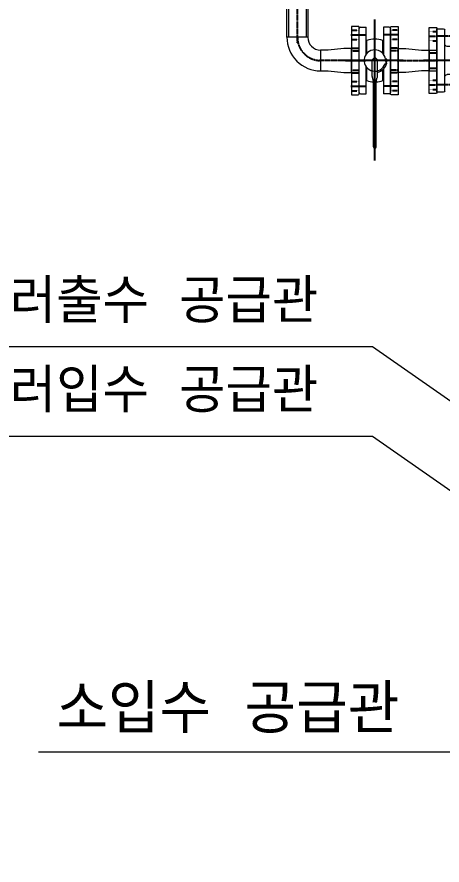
# Model space of a CAD drawing. Header units: millimetres. Extents: x -32759 to 129432, y 390 to 54305.
# Drawn here: x 13125 to 13997, y 26131 to 27868 of the extents above; entities that cross this region are included whole.
import ezdxf

# ---------------------------------------------------------------- set-up
doc = ezdxf.new("R2010")
doc.units = ezdxf.units.MM
for name, pattern in [('CENTER', [2, 1.25, -0.25, 0.25, -0.25]), ('HIDDEN', [0.375, 0.25, -0.125]), ('PHANTOM', [2.5, 1.25, -0.25, 0.25, -0.25, 0.25, -0.25])]:
    doc.linetypes.add(name, pattern=pattern)
doc.layers.add('_BODY', color=7, linetype='Continuous', lineweight=13)
for name, color, linetype in [('CENTER', 1, 'CENTER'), ('CL', 1, 'CENTER'), ('HL', 2, 'HIDDEN'), ('PL', 5, 'PHANTOM')]:
    doc.layers.add(name, color=color, linetype=linetype)
doc.styles.add('ROAMNS', font='romans.shx', dxfattribs={"width": 0.8, "bigfont": 'whgtxt.shx'})
doc.styles.get("Standard").update_dxf_attribs({"font": 'arial.ttf'})
doc.styles.add('한글', font='romans.shx', dxfattribs={"height": 4, "bigfont": 'whgtxt.shx'})
doc.dimstyles.new('20 작은 한덕_도면칫수', dxfattribs={"dimscale": 20, "dimtxt": 3.3, "dimasz": 3.5, "dimexe": 0.65, "dimexo": 1.25, "dimgap": 1, "dimtad": 1, "dimdec": 0, "dimdsep": 46, "dimtxsty": 'ROAMNS', "dimcen": 0, "dimclrd": 7, "dimclre": 7, "dimclrt": 2, "dimadec": 0, "dimazin": 2, "dimtp": 0.1, "dimtm": 0.1, "dimtfac": 0.71, "dimtdec": 0, "dimtmove": 0, "dimatfit": 3, "dimfxl": 1, "dimlwd": -1, "dimlwe": -1, "dimarcsym": 1})
doc.dimstyles.new('7 작은 한덕_도면칫수', dxfattribs={"dimscale": 9, "dimtxt": 3.7, "dimasz": 3.1, "dimexe": 0.65, "dimexo": 1.25, "dimgap": 1, "dimtad": 1, "dimdec": 1, "dimdsep": 46, "dimtxsty": 'ROAMNS', "dimcen": 0, "dimclrd": 7, "dimclre": 7, "dimclrt": 2, "dimadec": 0, "dimazin": 2, "dimtp": 0.1, "dimtm": 0.1, "dimtfac": 0.71, "dimtdec": 1, "dimtmove": 0, "dimatfit": 3, "dimfxl": 1, "dimlwd": -1, "dimlwe": -1, "dimarcsym": 1})
doc.dimstyles.new('AM_ISO$0', dxfattribs={"dimtxt": 3.5, "dimasz": 3.5, "dimexe": 1, "dimexo": 1, "dimgap": 1.5, "dimtad": 1, "dimdsep": 46, "dimtxsty": 'Standard', "dimcen": 0, "dimclrd": 256, "dimclre": 256, "dimclrt": 2, "dimadec": 0, "dimazin": 2, "dimtp": 0.1, "dimtm": 0.1, "dimtfac": 0.71, "dimtdec": 3, "dimtmove": 0, "dimatfit": 3, "dimfxl": 1, "dimlwd": -1, "dimlwe": -1, "dimarcsym": 1})

# ---------------------------------------------------------------- blocks, each defined once
blk = doc.blocks.new('BL-50P')
for p, q in [((33.5, 202), (33.5, 51.3)), ((39.5, 202), (39.5, 51.3)), ((0, -75), (0, 75)), ((3, 78), (16, 78)), ((16, 19.8), (16, 78)), ((70, 78), (57, 78)), ((57, 78), (57, 14.3)), ((73, 75), (73, -75)), ((16, 40.1), (16, 19.8)), ((18, 46.7), (18, 21.7)), ((33.2, 48.7), (30.8, 40.1)), ((39.8, 48.7), (42.2, 40.1)), ((55, 46.7), (55, 16.8)), ((57, 40.1), (57, 14.3)), ((-16, 30), (0, 30)), ((30.5, 37.5), (30.5, 0)), ((42.5, 37.5), (42.5, 0)), ((89, 30), (73, 30)), ((8, -0.7), (11.5, 0.7)), ((8.1, 2.4), (11.9, 4.6)), ((11.5, 0.7), (8.1, 2.4)), ((8.7, 6.4), (12.6, 7.4)), ((11.9, 4.6), (8.7, 6.4)), ((8.1, -2.9), (11.7, -2.9)), ((16, -78), (16, -14.3)), ((16, -14.3), (16, -41.5)), ((18, -16.8), (18, -46.7)), ((55, -16.8), (55, -46.7)), ((57, -14.3), (57, -78)), ((57, -14.3), (57, -42)), ((-16, -30), (0, -30)), ((89, -30), (73, -30)), ((18, -43.5), (18, -43.5)), ((55, -43.5), (55.5, -43.5)), ((3, -78), (16, -78)), ((70, -78), (57, -78))]:
    blk.add_line(p, q)
for centre, radius, start, end in [((36.5, 202), 3, 0, 180), ((3, 75), 3, 90, 180), ((70, 75), 3, 0, 90), ((18, 40.1), 2, 90, 180), ((36.5, 0), 50.2, 93.5055, 111.6124), ((40.5, 37.5), 10, 164.9149, 180), ((23.5, 51.3), 10, 344.9149, 0), ((49.5, 51.3), 10, 180, 195.0851), ((36.5, 0), 50.2, 68.3876, 86.4945), ((32.5, 37.5), 10, 0, 15.0851), ((55, 40.1), 2, 0, 90), ((36.5, 0), 28.5, 102.1532, 166.9419), ((36.5, 0), 25, 186.6152, 162.7268), ((36.5, 0), 6, 180, 0), ((36.5, 0), 28.5, 181.4361, 185.7998), ((18, -41.5), 2, 180, 270), ((36.5, 0), 50.2, 248.3876, 291.6124), ((55.5, -42), 1.5, 270, 0), ((3, -75), 3, 180, 270), ((70, -75), 3, 270, 0)]:
    blk.add_arc(centre, radius, start, end)
at = {"layer": 'CENTER'}
for p, q in [((36.5, 234.4), (36.5, -96.3)), ((-16, 60), (16, 60)), ((89, 60), (57, 60)), ((-29.9, 0), (119.7, 0)), ((-28, 0), (16, 0)), ((105, 0), (57, 0)), ((-16, -60), (16, -60)), ((89, -60), (57, -60))]:
    blk.add_line(p, q, dxfattribs=at)
blk = doc.blocks.new('A$C01775BC6')
at = {"ltscale": 0.5}
for p, q in [((2, 48.6), (17.9, 48.6)), ((2, 0), (2, 48.6)), ((17.9, 48.6), (49.6, 45.6)), ((49.6, 45.6), (65.5, 45.6)), ((65.5, 45.6), (65.5, 2.9)), ((49.6, 2.9), (17.9, 0)), ((65.5, 2.9), (49.6, 2.9)), ((17.9, 0), (2, 0))]:
    blk.add_line(p, q, dxfattribs=at)
at = {"layer": 'CL', "ltscale": 0.5}
blk.add_line((0, 24.3), (67.5, 24.3), dxfattribs=at)
blk = doc.blocks.new('A$C351C1466')
at = {"ltscale": 0.5}
for p, q in [((2, 140), (2, 0)), ((16, 140), (2, 140)), ((18, 2), (18, 138)), ((2, 94.3), (18, 94.3)), ((2, 45.7), (18, 45.7)), ((2, 0), (16, 0))]:
    blk.add_line(p, q, dxfattribs=at)
for centre, start, end in [((16, 138), 0, 90), ((16, 2), 270, 0)]:
    blk.add_arc(centre, 2, start, end, dxfattribs=at)
at = {"layer": 'CL', "ltscale": 0.5}
for p, q in [((1, 122.5), (19, 122.5)), ((0, 70), (20, 70)), ((1, 17.5), (19, 17.5))]:
    blk.add_line(p, q, dxfattribs=at)
at = {"layer": 'HL', "ltscale": 0.5}
for p, q in [((2, 132), (18, 132)), ((2, 113), (18, 113)), ((2, 27), (18, 27)), ((2, 8), (18, 8))]:
    blk.add_line(p, q, dxfattribs=at)
at = {"layer": 'PL', "ltscale": 0.5}
for p, q in [((2, 90), (18, 90)), ((2, 50), (18, 50))]:
    blk.add_line(p, q, dxfattribs=at)
blk = doc.blocks.new('A$C63697C70')
at = {"ltscale": 0.5}
for p, q in [((2, 135), (2, 0)), ((16, 135), (2, 135)), ((18, 2), (18, 133)), ((2, 88.9), (18, 88.9)), ((2, 46.2), (18, 46.2)), ((2, 0), (16, 0))]:
    blk.add_line(p, q, dxfattribs=at)
for centre, start, end in [((16, 133), 0, 90), ((16, 2), 270, 0)]:
    blk.add_arc(centre, 2, start, end, dxfattribs=at)
at = {"layer": 'CL', "ltscale": 0.5}
for p, q in [((1, 117.5), (19, 117.5)), ((0, 67.5), (20, 67.5)), ((1, 17.5), (19, 17.5))]:
    blk.add_line(p, q, dxfattribs=at)
at = {"layer": 'HL', "ltscale": 0.5}
for p, q in [((2, 127), (18, 127)), ((2, 108), (18, 108)), ((2, 27), (18, 27)), ((2, 8), (18, 8))]:
    blk.add_line(p, q, dxfattribs=at)
at = {"layer": 'PL', "ltscale": 0.5}
for p, q in [((2, 83.5), (18, 83.5)), ((2, 51.5), (18, 51.5))]:
    blk.add_line(p, q, dxfattribs=at)
blk = doc.blocks.new('A$C61626EAD')
at = {"ltscale": 0.5}
blk.add_blockref('A$C351C1466', (79.5, 0), dxfattribs=at)
at = {"ltscale": 0.5, "rotation": 180}
blk.add_blockref('A$C63697C70', (20, 137.5), dxfattribs=at)
at = {"ltscale": 0.5, "xscale": -1}
blk.add_blockref('A$C01775BC6', (83.5, 45.7), dxfattribs=at)
blk = doc.blocks.new('CI-F32S')
for p, q in [((13, 65), (0, 65)), ((0, 65), (0, -65)), ((16, 62), (16, -34)), ((199, -34), (199, 62)), ((215, 65), (202, 65)), ((215, -65), (215, 65)), ((21, 29), (55.8, 29)), ((31, 29), (46.5, 29)), ((67.3, 18.9), (65.3, 23)), ((72.5, 18.9), (74.5, 23)), ((84, 29), (194, 29)), ((16, -34), (16, -62)), ((21, -29), (31, -29)), ((173.5, -29), (194, -29)), ((199, -62), (199, -34)), ((0, -65), (13, -65)), ((116.9, -106.9), (157.9, -65.9)), ((120.4, -110.5), (161.4, -69.5)), ((157.9, -65.9), (164.2, -72.3)), ((202, -65), (215, -65)), ((124.6, -113.3), (164.2, -73.7)), ((164.2, -72.3), (164.2, -73.7)), ((140.9, -97), (143.7, -99.9)), ((143.7, -99.9), (145.1, -99.9)), ((145.1, -99.9), (150.8, -94.2)), ((148, -90), (150.8, -92.8)), ((150.8, -92.8), (150.8, -94.2)), ((116.9, -106.9), (123.2, -113.3)), ((123.2, -113.3), (124.6, -113.3))]:
    blk.add_line(p, q)
blk.add_lwpolyline([(173.5, -29, 0.079365), (163.8, -30.6, 0.08841), (156, -34.8, 0.105167), (150.5, -41.4, 0.020221), (149.9, -42.5, 0.121124)], format="xyb")
for centre, radius, start, end in [((13, 62), 3, 0, 90), ((202, 62), 3, 90, 180), ((21, 34), 5, 180, 270), ((54.5, 16.5), 12.5, 31.2177, 84.3169), ((69.9, 20.1), 2.89, 204.1228, 335.8772), ((85.3, 16.5), 12.5, 95.6831, 148.7823), ((194, 34), 5, 270, 0), ((21, -34), 5, 90, 180), ((31, -41.9), 12.9, 35.2952, 90.0763), ((181.6, 35.7), 156.7, 206.6184, 245.595), ((194, -34), 5, 0, 90), ((161.5, -46.4), 12.1, 161.4563, 212.9327), ((15.2, -130.6), 156.7, 24.405, 30.1826), ((13, -62), 3, 270, 0), ((202, -62), 3, 180, 270)]:
    blk.add_arc(centre, radius, start, end)
at = {"layer": 'CENTER'}
for p, q in [((32, 50), (0, 50)), ((183, 50), (215, 50)), ((-24.8, 0), (242.9, 0)), ((48, 0), (0, 0)), ((50.9, 0), (160.3, -109.4)), ((167, 0), (215, 0)), ((32, -50), (0, -50)), ((183, -50), (215, -50))]:
    blk.add_line(p, q, dxfattribs=at)
blk = doc.blocks.new('ytreyrty')
at = {"ltscale": 0.5}
for p, q in [((333062.6, 37987.1), (333105.3, 37987.1)), ((333036.4, 37960.8), (333036.4, 37918.1))]:
    blk.add_line(p, q, dxfattribs=at)
for radius in [68.9, 26.2]:
    blk.add_arc((333036.4, 37987.1), radius, 270, 0, dxfattribs=at)
at = {"layer": 'CL', "ltscale": 0.5}
blk.add_arc((333036.4, 37987.1), 47.6, 270, 0, dxfattribs=at)
blk = doc.blocks.new('A$C34F45FB2')
at = {"ltscale": 0.5}
blk.add_blockref('A$C351C1466', (130.4, 0), dxfattribs=at)
at = {"rotation": 269.9999999999999}
blk.add_blockref('ytreyrty', (-37918.1, 333154), dxfattribs=at)
at = {"ltscale": 0.5, "extrusion": (0, 0, -1), "zscale": -1}
blk.add_blockref('A$C01775BC6', (-134.4, 45.7), dxfattribs=at)
blk = doc.blocks.new('A$C72BD1D0C')
at = {"ltscale": 0.5}
for p, q in [((0, 12), (0, 447)), ((42.7, 447), (0, 447)), ((3.5, 447), (3.5, 12)), ((39.2, 447), (39.2, 12)), ((42.7, 447), (42.7, 12)), ((42.7, 12), (0, 12))]:
    blk.add_line(p, q, dxfattribs=at)
at = {"layer": 'CL', "ltscale": 0.5}
blk.add_line((21.3, 459), (21.3, 0), dxfattribs=at)
blk = doc.blocks.new('*D1345')
at = {"color": 7, "linetype": 'ByBlock', "transparency": 16777216}
for p, q in [((97320.9, 13114), (97320.9, 13255)), ((97390.9, 13242), (98225.9, 13242)), ((98295.9, 13114), (98295.9, 13255))]:
    blk.add_line(p, q, dxfattribs=at)
at = {"color": 7, "transparency": 16777216}
for points in [[(97390.9, 13230.3), (97390.9, 13253.6), (97320.9, 13242)], [(98225.9, 13230.3), (98225.9, 13253.6), (98295.9, 13242)]]:
    blk.add_solid(points, dxfattribs=at)
at = {"layer": 'Defpoints', "color": 0, "transparency": 16777216}
for p in [(98295.9, 13242), (97320.9, 13089), (98295.9, 13089)]:
    blk.add_point(p, dxfattribs=at)
at = {"color": 2, "transparency": 16777216, "insert": (97917.8, 13189), "char_height": 66, "attachment_point": 5, "rotation": 180, "style": 'ROAMNS'}
blk.add_mtext('975', dxfattribs=at)
blk = doc.blocks.new('*D1348')
at = {"linetype": 'ByBlock', "ltscale": 0.5, "transparency": 16777216}
for p, q in [((97322.9, 13119.9), (97294.5, 13119.9)), ((97295.5, 13095.5), (97295.5, 13116.4)), ((97319.9, 13092), (97294.5, 13092))]:
    blk.add_line(p, q, dxfattribs=at)
at = {"ltscale": 0.5, "transparency": 16777216}
for points in [[(97296, 13116.4), (97294.9, 13116.4), (97295.5, 13119.9)], [(97296, 13095.5), (97294.9, 13095.5), (97295.5, 13092)]]:
    blk.add_solid(points, dxfattribs=at)
at = {"layer": 'Defpoints', "color": 0, "ltscale": 0.5, "transparency": 16777216}
for p in [(97295.5, 13119.9), (97323.9, 13119.9), (97320.9, 13092)]:
    blk.add_point(p, dxfattribs=at)
at = {"color": 2, "ltscale": 0.5, "transparency": 16777216, "insert": (97298.7, 13105.9), "char_height": 3.5, "attachment_point": 5, "rotation": 270, "bg_fill": 3, "box_fill_scale": 1.1, "bg_fill_color": 256, "bg_fill_true_color": 13158600, "bg_fill_transparency": 0}
blk.add_mtext('27.9', dxfattribs=at)
blk = doc.blocks.new('y8e5ey')
dim = blk.add_linear_dim(base=(98295.895, 13241.97), p1=(97320.895, 13088.96), p2=(98295.895, 13088.96), angle=0, dimstyle='20 작은 한덕_도면칫수')
dim.commit()
dim.dimension.update_dxf_attribs({"geometry": '*D1345', "text_midpoint": (97917.84, 13241.97), "dimtype": 128})
at = {"ltscale": 0.5}
dim = blk.add_linear_dim(base=(97295.455, 13119.861), p1=(97320.895, 13091.96), p2=(97323.895, 13119.861), angle=90, dimstyle='AM_ISO$0', override={"dimfxl": 8, "dimtfill": 1}, dxfattribs=at)
dim.commit()
dim.dimension.update_dxf_attribs({"geometry": '*D1348', "text_midpoint": (97298.742, 13105.91)})
blk = doc.blocks.new('1')
at = {"color": 6, "xscale": -1}
blk.add_blockref('y8e5ey', (100575.763, -6800.077), dxfattribs=at)
blk = doc.blocks.new('sdfgsdfgcxvxbxcv')
for name, p in [('1', (266381.038, 132792.991)), ('A$C72BD1D0C', (262022.838, 140534.665)), ('A$C34F45FB2', (262022.838, 140429.07))]:
    blk.add_blockref(name, p)
at = {"extrusion": (0, 0, -1), "xscale": -0.875, "yscale": 0.875, "zscale": -0.875, "rotation": 180}
blk.add_blockref('BL-50P', (-262235.163, 140499.07), dxfattribs=at)
at = {"ltscale": 0.5, "extrusion": (0, 0, -1), "zscale": -1}
blk.add_blockref('A$C61626EAD', (-262332.663, 140429.07), dxfattribs=at)
at = {"xscale": -1}
blk.add_blockref('CI-F32S', (262545.663, 140499.07), dxfattribs=at)
at = {"color": 2, "style": '한글'}
for s, height, p in [('40A 칠러출수 공급관', 90, (261073.67, 139961.322)), ('50A 칠러입수 공급관', 90, (261073.67, 139777.735)), ('소입수 공급관', 100, (261549.956, 139120.63))]:
    blk.add_text(s, height=height, dxfattribs=at).set_placement(p)
at = {"ltscale": 0.5}
for points in [[(263140.007, 139254.011), (262198.538, 139912.533), (261061.658, 139912.533)], [(263140.007, 139070.424), (262198.538, 139728.947), (261061.658, 139728.947)], [(262972.941, 138850.52), (262608.27, 139081.706), (261513.016, 139081.706)]]:
    blk.add_leader(points, dimstyle='7 작은 한덕_도면칫수', override={"dimgap": 1, "dimtad": 1}, dxfattribs=at)
blk = doc.blocks.new('2')
at = {"color": 6, "xscale": -1}
blk.add_blockref('y8e5ey', (121155.752, -6800.077), dxfattribs=at)
blk = doc.blocks.new('sdfgcxvbcbxcvbxc')
blk.add_blockref('2', (292948.326, 132792.991))

msp = doc.modelspace()

# ---------------------------------------------------------------- block references
at = {"layer": '_BODY'}
for name in ['sdfgcxvbcbxcvbxc', 'sdfgsdfgcxvxbxcv']:
    msp.add_blockref(name, (-248343.9, -112720), dxfattribs=at)

doc.saveas('drawing.dxf')
